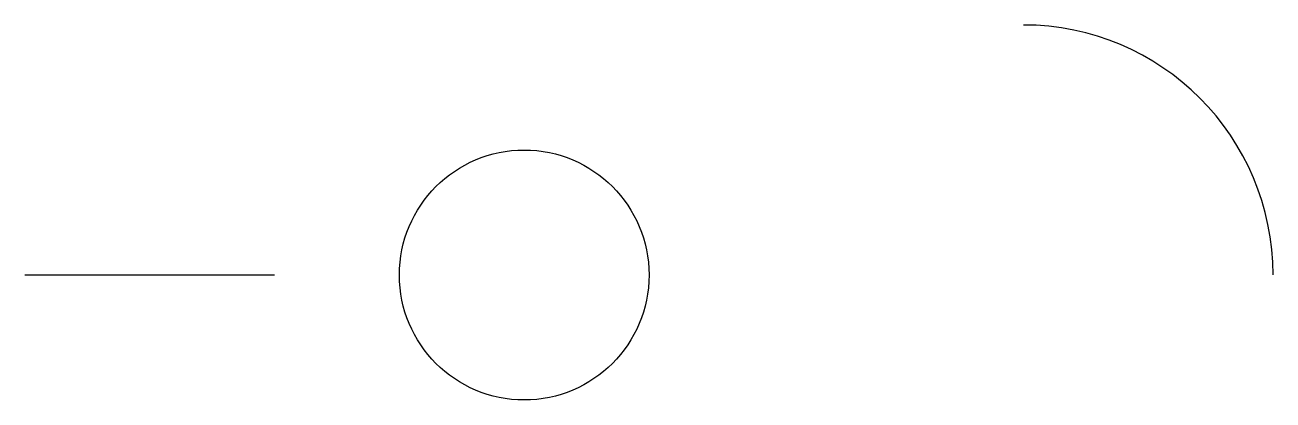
# Model space of a CAD drawing. Header units: inches. Extents: x 0 to 5, y -0.5 to 1.
import ezdxf

# ---------------------------------------------------------------- set-up
doc = ezdxf.new("R2010")
doc.units = ezdxf.units.IN
doc.header["$MEASUREMENT"] = 0

msp = doc.modelspace()

# ---------------------------------------------------------------- linework, layer by layer
msp.add_line((0, 0), (1, 0))
msp.add_circle((2, 0), 0.5)
msp.add_arc((4, 0), 1, 0, 90)

doc.saveas('drawing.dxf')
